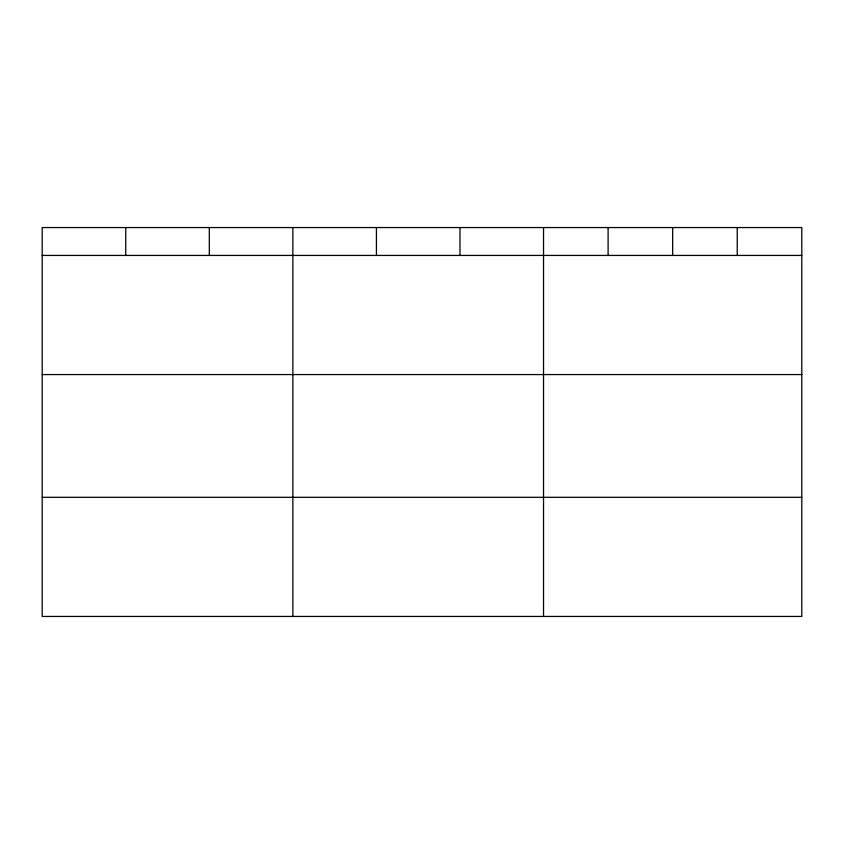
<?xml version="1.0" encoding="UTF-8"?>
<svg xmlns="http://www.w3.org/2000/svg" width="844" height="844" viewBox="0 0 844 844"><rect width="100%" height="100%" fill="white"/><g stroke="black" fill="none" stroke-linecap="round" stroke-linejoin="round"><path stroke-width="1.27" d="M801.8 374.567L801.8 227.553L42.2 227.553L42.2 616.447L801.8 616.447L801.8 374.567L42.2 374.567M42.2 255.426L801.8 255.426M42.2 497.306L801.8 497.306M737.234 227.553L737.234 255.426M672.668 227.553L672.668 255.426M608.102 227.553L608.102 255.426M543.536 227.553L543.536 616.447M459.98 227.553L459.98 255.426M376.424 227.553L376.424 255.426M292.868 227.553L292.868 616.447M209.312 227.553L209.312 255.426M125.756 227.553L125.756 255.426"/></g></svg>
